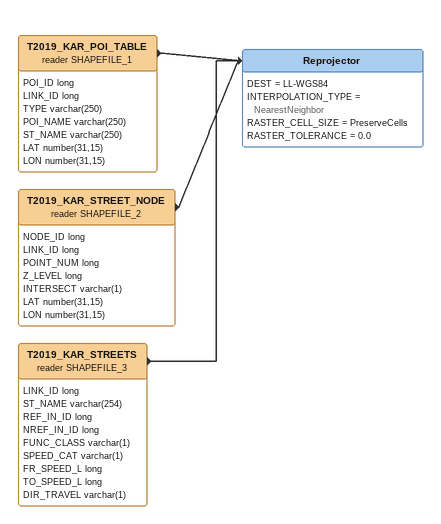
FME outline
T2019_KAR_POI_TABLE (reader SHAPEFILE_1)
    attributes: POI_ID long, LINK_ID long, TYPE varchar(250), POI_NAME varchar(250), ST_NAME varchar(250), LAT number(31,15), LON number(31,15)
    -> Reprojector
T2019_KAR_STREET_NODE (reader SHAPEFILE_2)
    attributes: NODE_ID long, LINK_ID long, POINT_NUM long, Z_LEVEL long, INTERSECT varchar(1), LAT number(31,15), LON number(31,15)
    -> Reprojector
T2019_KAR_STREETS (reader SHAPEFILE_3)
    attributes: LINK_ID long, ST_NAME varchar(254), REF_IN_ID long, NREF_IN_ID long, FUNC_CLASS varchar(1), SPEED_CAT varchar(1), FR_SPEED_L long, TO_SPEED_L long, DIR_TRAVEL varchar(1)
    -> Reprojector
Reprojector
    DEST = LL-WGS84
    INTERPOLATION_TYPE = NearestNeighbor
    RASTER_CELL_SIZE = PreserveCells
    RASTER_TOLERANCE = 0.0
